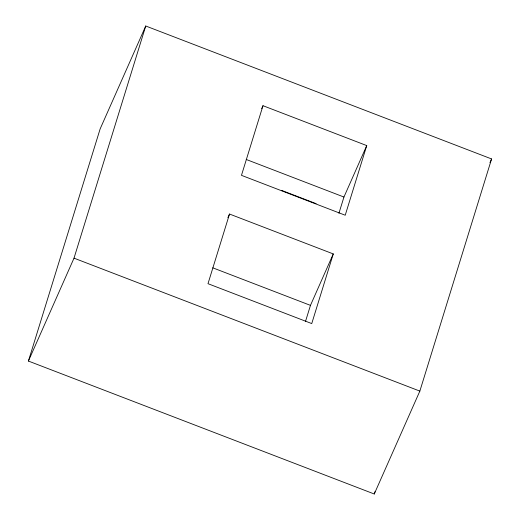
<?xml version="1.0" encoding="UTF-8"?>
<svg xmlns="http://www.w3.org/2000/svg" width="520" height="520" viewBox="0 0 520 520"><rect width="100%" height="100%" fill="white"/><g stroke="black" fill="none" stroke-linecap="round" stroke-linejoin="round"><path stroke-width="0.78" d="M28.412 361.056L100.145 128.901L145.743 26L491.589 158.945L419.854 391.099L374.257 494L28.412 361.056L74.016 258.154L145.743 26M229.515 214.039L207.994 283.686L311.747 323.57L333.268 253.922L229.515 214.039L227.883 217.711M262.99 105.703L241.469 175.344L345.222 215.228L366.743 145.587L262.99 105.703L261.683 108.641M305.448 321.627L310.466 305.37L333.268 253.922M338.923 213.285L343.941 197.035L366.743 145.587M374.257 494L374.972 491.679M489.944 162.649L491.589 158.945M246.246 159.477L343.941 197.035M281.522 190.353L316.101 203.651M212.771 267.82L310.466 305.37M74.016 258.154L419.854 391.099"/></g></svg>
